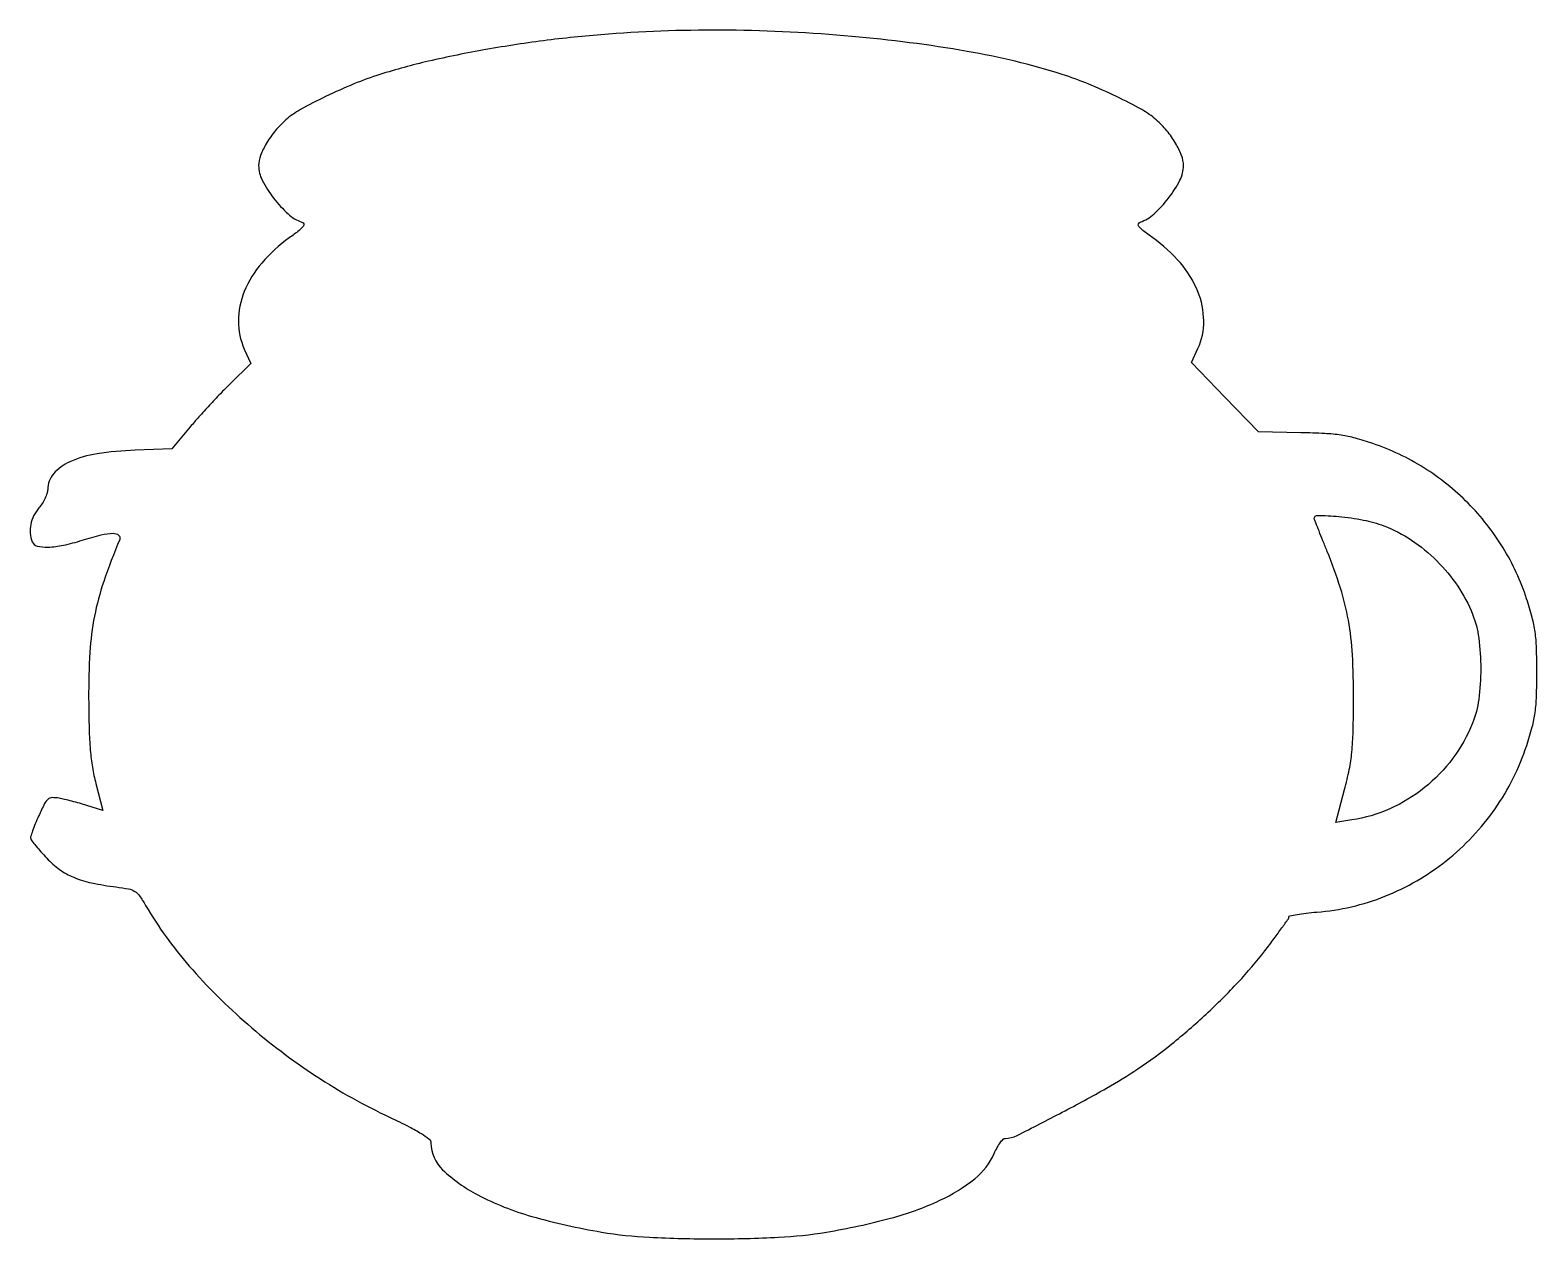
# Model space of a CAD drawing. Extents: x 0 to 429, y 0 to 344.
import ezdxf

# ---------------------------------------------------------------- set-up
doc = ezdxf.new("R2010")
doc.units = 0

msp = doc.modelspace()

# ---------------------------------------------------------------- linework, layer by layer
for points in [[(164.5, 342.891445, 0.012643), (147.080688, 341.138493, 0.012305), (129.613395, 338.495201, 0.012871), (113.321012, 335.183451, 0.020044), (99.5, 331.41246, 0.020847), (92.110092, 328.730555, 0.014787), (84.054015, 325.138786, 0.014053), (76.854266, 321.417277, 0.054523), (72.755798, 318.527612, 0.038769), (69.734009, 315.412827, 0.03896), (67.234773, 311.873753, 0.041953), (65.540522, 308.394192, 0.09258), (65, 305.5, 0.119894), (66.004371, 301.371618, 0.044105), (69.240118, 296.272486, 0.044221), (73.378423, 291.758334, 0.10385), (77.297592, 289.443733, -0.239835), (77.816078, 288.912768, -0.249814), (77.680499, 288.195742, -0.060322), (76.509473, 287.051543, -0.007969), (73.716627, 284.983515, 0.059335), (65.865658, 277.815313, 0.082109), (60.902908, 269.692557, 0.09433), (59.235264, 261.314982, 0.10909), (60.920229, 253.368025), (62.796533, 249.23605), (56.783316, 243.368025, 0.007796), (54.10152, 240.668076, 0.004686), (50.99965, 237.385228, 0.004692), (47.975562, 234.061994, 0.008165), (45.538333, 231.241262), (40.306567, 224.982525), (29.903284, 224.596598, 0.028124), (19.036722, 223.579653, 0.067999), (11.312166, 221.313732, 0.107597), (6.679137, 217.896577, 0.18221), (5, 213.441867, -0.079388), (4.82648, 212.355888, -0.031719), (4.265625, 210.952918, -0.0304), (3.456788, 209.488054, -0.033569), (2.5, 208.182369, 0.058256), (1.011374, 205.925658, 0.068121), (0.178738, 203.500412, 0.070619), (0.045224, 201.015323, 0.069883), (0.606989, 198.581787, 0.249633), (2.012119, 197.361468, 0.064122), (5.106556, 197.057907, 0.045747), (9.45696, 197.590038, 0.022659), (14.839094, 199.012901, -0.014083), (20.216871, 200.53373, -0.056349), (23.602302, 200.993074, -0.175347), (25.167908, 200.465747, -0.335922), (25.479102, 199.25, 0.017236), (20.927994, 187.27167, 0.034024), (18.307054, 177.443357, 0.033384), (17.014931, 167.229819, 0.015961), (16.655259, 154, 0.005271), (16.787262, 145.362593, 0.014723), (17.121915, 139.313674, 0.019944), (17.728457, 134.470816, 0.02195), (18.706312, 129.846111), (20.679157, 122.192222), (16.089578, 123.638429, 0.007272), (14.094879, 124.235223, 0.005544), (11.894753, 124.832489, 0.005608), (9.820026, 125.34632, 0.013099), (8.254261, 125.672469, 0.047123), (6.254902, 125.842806, 0.178152), (5.099394, 125.405506, 0.097827), (4.121972, 124.149665, 0.009251), (2.425152, 120.617478, 0.009965), (1.459403, 118.391858, 0.014161), (0.697323, 116.374302, 0.010122), (0.151388, 114.685096, 0.164191), (0.170891, 114.09659, 0.079877), (0.477235, 113.559086, 0.004946), (1.645648, 112.135681, 0.007229), (3.08523, 110.466516, 0.005291), (4.729189, 108.654184, 0.050091), (8.360512, 105.447385, 0.057616), (12.397969, 103.198568, 0.046817), (17.499177, 101.623252, 0.020417), (24.496945, 100.457115, -0.016715), (27.998167, 99.900259, -0.092113), (29.768352, 99.203755, -0.099503), (31.105351, 97.940822, -0.021116), (32.851907, 95.23565, 0.046557), (45.272173, 77.988932, 0.034712), (61.87922, 61.420657, 0.033561), (81.324485, 46.707638, 0.035287), (102.2504, 35, -0.006568), (107.80702, 32.297434, -0.022781), (111.291902, 30.341848, -0.031223), (113.431779, 28.816263, -0.222113), (113.973434, 27.70034, 0.201633), (117.315328, 20.067557, 0.069905), (127.296589, 12.932912, 0.051229), (142.653773, 6.823212, 0.027675), (162.529928, 2.358909, 0.029017), (176.161429, 0.886663, 0.012393), (194.5, 0.43206, 0.012393), (212.838571, 0.886663, 0.029017), (226.470072, 2.358909, 0.023292), (244.70783, 6.287735, 0.044861), (258.742898, 11.385799, 0.058695), (268.657579, 17.537566, 0.121019), (274.198999, 24.716965, -0.021933), (275.012432, 26.357413, -0.030485), (275.890495, 27.74208, -0.030934), (276.71762, 28.748465, -0.20802), (277.296794, 29.000755, 0.117378), (280.667204, 29.805266, 0.003571), (293.526991, 36.420995, 0.007792), (306.095589, 43.252472, 0.019338), (315.012401, 48.745466, 0.021884), (324.702787, 55.878668, 0.017635), (334.480717, 64.344148, 0.01774), (343.56225, 73.406191, 0.023262), (351.150726, 82.334051, 0.003843), (353.775822, 85.785186, 0.005918), (355.988026, 88.81445, 0.002252), (357.83872, 91.437621, 0.153672), (358, 91.949983, -0.35584), (358.261541, 92.270946, -0.00819), (360.327087, 92.661652, -0.014536), (362.884762, 93.025991, -0.008867), (365.921997, 93.314466, 0.07588), (385.284577, 97.81608, 0.072881), (402.719412, 107.92418, 0.072461), (416.602926, 122.67217, 0.073585), (425.613767, 140.694257, 0.013825), (427.179062, 145.957231, 0.030908), (428.006417, 150.046259, 0.026564), (428.390408, 154.567414, 0.007904), (428.5, 161.5, 0.007911), (428.390167, 168.441644, 0.026664), (428.005061, 172.963632, 0.03094), (427.174034, 177.060368, 0.013682), (425.59779, 182.354857, 0.058434), (418.870482, 196.890659, 0.057698), (408.938881, 209.544205, 0.057621), (396.365095, 219.607688, 0.057983), (381.852229, 226.511231, 0.015652), (376.91446, 228.021737, 0.02922), (372.823795, 228.881418, 0.024587), (368.219465, 229.341315, 0.008048), (361.401798, 229.575206), (349.303596, 229.795393), (339.79665, 239.647697), (330.289704, 249.5), (332.118628, 253.5, 0.110996), (333.776755, 261.365648, 0.09372), (332.081768, 269.717982, 0.081411), (327.10891, 277.836675, 0.0594), (319.283373, 284.983515, -0.007969), (316.490527, 287.051543, -0.060322), (315.319501, 288.195742, -0.249814), (315.183922, 288.912768, -0.239835), (315.702408, 289.443733, 0.10385), (319.621577, 291.758334, 0.044221), (323.759882, 296.272486, 0.044105), (326.995629, 301.371618, 0.119894), (328, 305.5, 0.09258), (327.459478, 308.394192, 0.041953), (325.765227, 311.873753, 0.03896), (323.265991, 315.412827, 0.038769), (320.244202, 318.527612, 0.054523), (316.145734, 321.417277, 0.014053), (308.945985, 325.138786, 0.014787), (300.889908, 328.730555, 0.020847), (293.5, 331.41246, 0.034038), (266.46536, 337.982332, 0.020402), (233.678018, 342.253802, 0.019593), (198.604629, 343.993791, 0.021353)], [(385, 203.095401, -0.056985), (392.82946, 199.063098, -0.04851), (400.021521, 193.17086, -0.048174), (405.991497, 185.955076, -0.05423), (410.199646, 178, -0.062029), (411.964151, 171.212007, -0.032616), (412.533054, 162.5, -0.032616), (411.964151, 153.787993, -0.062029), (410.199646, 147, -0.066195), (404.618398, 137.031726, -0.063263), (396.551336, 128.695122, -0.063595), (386.699552, 122.675906, -0.068251), (375.882349, 119.505066), (371.343288, 118.824392), (373.825636, 128.162196, 0.015451), (375.150418, 133.847604, 0.025017), (375.8824, 138.757027, 0.018644), (376.239467, 144.632318, 0.004983), (376.365467, 154, 0.014885), (376.037111, 166.489837, 0.030147), (374.896161, 176.253703, 0.032198), (372.650912, 185.389969, 0.019694), (368.898651, 195.839911, -0.000002), (367.671386, 198.876293, -0.000003), (366.545006, 201.663151, -0.000002), (365.600779, 203.999401, -0.000025), (365.234023, 204.906986, -0.533779), (366.029797, 206.078639, -0.021244), (372.173254, 205.777887, -0.026202), (379.173046, 204.764409, -0.041414)]]:
    msp.add_lwpolyline(points, format="xyb", close=True)

doc.saveas('drawing.dxf')
